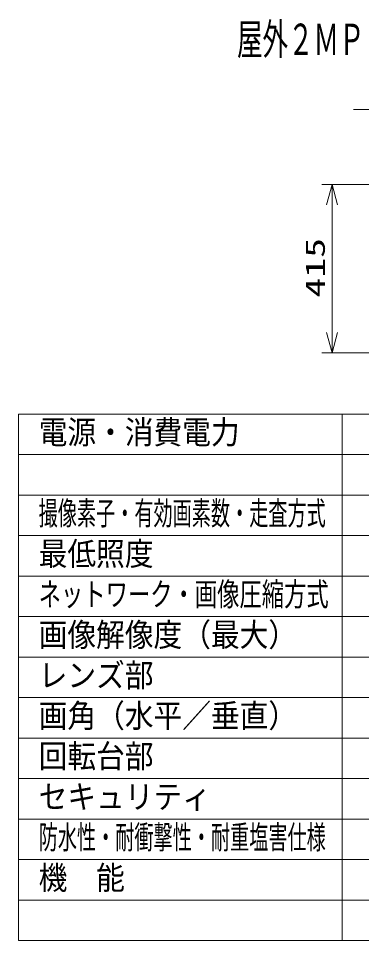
# Model space of a CAD drawing. Units: millimetres on the paper. Extents: x -63 to 64, y -59 to 59.
# Drawn here: x -62.5 to -20.1, y -54.6 to 59.3 of the extents above; entities that cross this region are included whole.
import ezdxf
from ezdxf.enums import TextEntityAlignment as Align

# ---------------------------------------------------------------- set-up
doc = ezdxf.new("R2010")
doc.units = ezdxf.units.MM
for name, color, linetype, lineweight in [('0-0_MOJI1', 7, 'Continuous', 9), ('0-2_WAKU', 4, 'Continuous', 9), ('0-4_SUNPO', 7, 'Continuous', 9), ('0-5_0', 7, 'Continuous', 9)]:
    doc.layers.add(name, color=color, linetype=linetype, lineweight=lineweight)
doc.styles.add('ＭＳ ゴシック', font='')
doc.styles.get('ＭＳ ゴシック').set_extended_font_data('MS Gothic')

# ---------------------------------------------------------------- blocks, each defined once
blk = doc.blocks.new('_Open30')
at = {"layer": '0-5_0'}
blk.add_line((0, 0), (-1, 0), dxfattribs=at)
blk.add_lwpolyline([(-1, 0.2679), (0, 0), (-1, -0.2679)], dxfattribs=at)

msp = doc.modelspace()

# ---------------------------------------------------------------- linework, layer by layer
at = {"layer": '0-2_WAKU', "color": 3}
for p, q in [((62.469, 10.449), (-62.531, 10.449)), ((-62.531, -54.551), (-62.531, 10.449)), ((-22.531, -54.551), (-22.531, 10.449)), ((-62.531, -54.551), (62.469, -54.551))]:
    msp.add_line(p, q, dxfattribs=at)
at = {"layer": '0-2_WAKU'}
for p, q in [((62.469, 5.449), (-62.531, 5.449)), ((62.469, 0.449), (-62.531, 0.449)), ((62.469, -4.551), (-62.531, -4.551)), ((62.469, -9.551), (-62.531, -9.551)), ((-62.531, -14.551), (62.469, -14.551)), ((-62.531, -19.551), (62.469, -19.551)), ((-62.531, -24.551), (62.469, -24.551)), ((-62.531, -29.551), (62.469, -29.551)), ((-62.531, -34.551), (62.469, -34.551)), ((62.469, -39.551), (-62.531, -39.551)), ((62.469, -44.551), (-62.531, -44.551)), ((62.469, -49.551), (-62.531, -49.551))]:
    msp.add_line(p, q, dxfattribs=at)
at = {"layer": '0-4_SUNPO'}
for p, q in [((-18.646, 48.041), (-21.146, 48.041)), ((-15.559, 38.768), (-25.048, 38.768)), ((-23.798, 36.268), (-23.798, 20.518)), ((-15.763, 18.018), (-25.048, 18.018))]:
    msp.add_line(p, q, dxfattribs=at)

# ---------------------------------------------------------------- block references
at = {"layer": '0-4_SUNPO', "xscale": 2.5, "yscale": 2.5}
for p, rotation in [((-23.798, 38.768), 90), ((-23.798, 18.018), 270)]:
    msp.add_blockref('_Open30', p, dxfattribs=dict(at, rotation=rotation))

# ---------------------------------------------------------------- texts
at = {"layer": '0-0_MOJI1', "style": 'ＭＳ ゴシック'}
for s, height, width, p in [('屋外２ＭＰ\u3000ＩＲＰＴＺＮＷカメラ耐塩害（耐重塩害、壁付金具付）', 3.849, 0.6, (-35.531, 53.637)), ('電源・消費電力', 2.889, 0.9, (-60.031, 5.894)), ('撮像素子・有効画素数・走査方式', 2.889, 0.6, (-60.031, -4.106)), ('最低照度', 2.889, 0.9, (-60.031, -9.106)), ('ネットワーク・画像圧縮方式', 2.886, 0.7, (-60.031, -14.106)), ('画像解像度（最大）', 2.889, 0.9, (-60.031, -19.106)), ('レンズ部', 2.889, 0.9, (-60.031, -24.106)), ('画角（水平／垂直）', 2.889, 0.9, (-60.031, -29.106)), ('回転台部', 2.889, 0.9, (-60.031, -34.106)), ('セキュリティ', 2.889, 0.9, (-60.031, -39.106)), ('防水性・耐衝撃性・耐重塩害仕様', 2.889, 0.6, (-60.031, -44.106)), ('機\u3000能', 2.889, 0.9, (-60.031, -49.106))]:
    msp.add_text(s, height=height, dxfattribs=dict(at, width=width)).set_placement(p, align=Align.BOTTOM_LEFT)
at = {"layer": '0-4_SUNPO', "style": 'ＭＳ ゴシック', "width": 1.5}
msp.add_text('415', height=2.405, rotation=90, dxfattribs=at).set_placement((-23.96, 24.822), align=Align.BOTTOM_LEFT)

doc.saveas('drawing.dxf')
